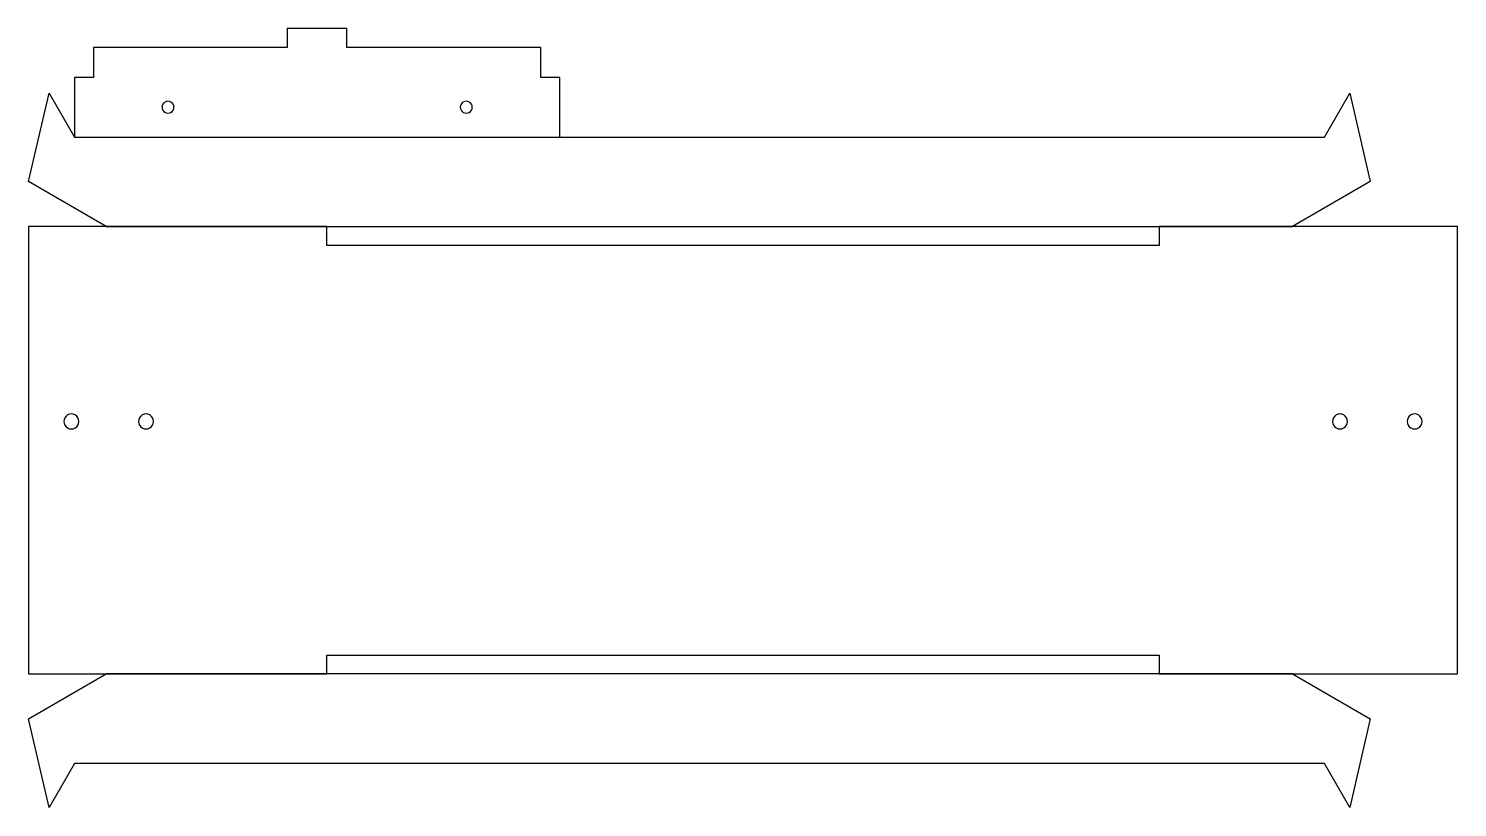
# Model space of a CAD drawing. Extents: x 0 to 479, y 0 to 261.
import ezdxf

# ---------------------------------------------------------------- set-up
doc = ezdxf.new("R2010")
doc.units = 0
doc.layers.get('0').update_dxf_attribs({"linetype": 'CONTINUOUS'})

msp = doc.modelspace()

# ---------------------------------------------------------------- linework, layer by layer
at = {"color": 7}
for points in [[(86.856491, 261.201165), (86.856491, 254.851165)], [(106.856477, 261.201165), (86.856491, 261.201165)], [(106.856477, 254.851165), (106.856477, 261.201165)], [(21.856435, 254.851165), (21.856435, 244.851158)], [(86.856491, 254.851165), (21.856435, 254.851165)], [(171.856532, 254.851165), (106.856477, 254.851165)], [(171.856532, 244.851158), (171.856532, 254.851165)], [(21.856435, 244.851158), (15.506647, 244.851158)], [(15.506647, 244.851158), (15.506647, 224.851172)], [(178.206585, 244.851158), (171.856532, 244.851158)], [(178.206585, 224.851172), (178.206585, 244.851158)], [(26.187321, 194.851179), (0.120782, 209.900732), (7.002013, 239.581611), (15.506647, 224.851172), (434.506555, 224.851172)], [(434.506555, 224.851172), (443.01119, 239.581611), (449.89242, 209.900732), (423.825882, 194.851179)], [(15.506647, 224.851172), (178.206585, 224.851172)], [(0.120782, 194.851179), (0.120782, 44.851169)], [(100.120688, 194.851179), (0.120782, 194.851179)], [(26.187321, 194.851179), (423.825882, 194.851179)], [(100.120688, 188.501179), (100.120688, 194.851179)], [(379.120717, 194.851179), (379.120717, 188.501179)], [(479.120623, 194.851179), (379.120717, 194.851179)], [(479.120623, 44.851169), (479.120623, 194.851179)], [(379.120717, 188.501179), (100.120688, 188.501179)], [(100.120688, 51.201169), (379.120717, 51.201169)], [(100.120688, 44.851169), (100.120688, 51.201169)], [(379.120717, 51.201169), (379.120717, 44.851169)], [(15.506647, 14.851171), (7.002013, 0.120727), (0.120782, 29.8016), (26.187321, 44.851169)], [(0.120782, 44.851169), (100.120688, 44.851169)], [(423.825882, 44.851169), (26.187321, 44.851169)], [(379.120717, 44.851169), (479.120623, 44.851169)], [(423.825882, 44.851169), (449.89242, 29.8016), (443.01119, 0.120727), (434.506555, 14.851171)], [(434.506555, 14.851171), (15.506647, 14.851171)]]:
    msp.add_lwpolyline(points, dxfattribs=at)
for points in [[(48.85653, 234.851178)], [(148.856541, 234.851178)], [(16.970666, 129.501159)], [(41.970669, 129.501159)], [(442.270674, 129.501159)], [(467.270677, 129.501159)]]:
    msp.add_lwpolyline(points, close=True, dxfattribs=at)
for points in [[(45.855867, 236.585146), (45.236727, 236.227369), (44.85571, 235.566257), (44.856532, 234.851178)], [(44.856532, 234.851178), (44.85571, 234.1361), (45.236727, 233.474987), (45.855867, 233.117211)], [(47.857195, 236.585146), (47.238055, 236.942923), (46.475007, 236.942923), (45.855867, 236.585146)], [(48.85653, 234.851178), (48.857352, 235.566257), (48.476334, 236.227369), (47.857195, 236.585146)], [(47.857195, 233.117211), (48.476334, 233.474987), (48.857352, 234.1361), (48.85653, 234.851178)], [(145.855879, 236.585146), (145.236739, 236.227369), (144.855721, 235.566257), (144.856544, 234.851178)], [(144.856544, 234.851178), (144.855721, 234.1361), (145.236739, 233.474987), (145.855879, 233.117211)], [(147.857207, 236.585146), (147.238067, 236.942923), (146.475018, 236.942923), (145.855879, 236.585146)], [(148.856541, 234.851178), (148.857364, 235.566257), (148.476346, 236.227369), (147.857207, 236.585146)], [(147.857207, 233.117211), (148.476346, 233.474987), (148.857364, 234.1361), (148.856541, 234.851178)], [(45.855867, 233.117211), (46.475007, 232.759434), (47.238055, 232.759434), (47.857195, 233.117211)], [(145.855879, 233.117211), (146.475018, 232.759434), (147.238067, 232.759434), (147.857207, 233.117211)], [(13.219224, 131.6704), (12.444986, 131.222703), (11.968882, 130.395516), (11.970676, 129.501159)], [(11.970676, 129.501159), (11.968882, 128.606803), (12.444986, 127.779615), (13.219224, 127.331918)], [(15.722118, 131.6704), (14.94788, 132.118097), (13.993462, 132.118097), (13.219224, 131.6704)], [(16.970666, 129.501159), (16.97246, 130.395516), (16.496356, 131.222703), (15.722118, 131.6704)], [(15.722118, 127.331918), (16.496356, 127.779615), (16.97246, 128.606803), (16.970666, 129.501159)], [(38.219227, 131.6704), (37.444989, 131.222703), (36.968885, 130.395516), (36.970679, 129.501159)], [(36.970679, 129.501159), (36.968885, 128.606803), (37.444989, 127.779615), (38.219227, 127.331918)], [(40.722121, 131.6704), (39.947883, 132.118097), (38.993465, 132.118097), (38.219227, 131.6704)], [(41.970669, 129.501159), (41.972463, 130.395516), (41.496359, 131.222703), (40.722121, 131.6704)], [(40.722121, 127.331918), (41.496359, 127.779615), (41.972463, 128.606803), (41.970669, 129.501159)], [(438.519232, 131.6704), (437.744994, 131.222703), (437.26889, 130.395516), (437.270684, 129.501159)], [(437.270684, 129.501159), (437.26889, 128.606803), (437.744994, 127.779615), (438.519232, 127.331918)], [(441.022126, 131.6704), (440.247888, 132.118097), (439.29347, 132.118097), (438.519232, 131.6704)], [(442.270674, 129.501159), (442.272467, 130.395516), (441.796364, 131.222703), (441.022126, 131.6704)], [(441.022126, 127.331918), (441.796364, 127.779615), (442.272467, 128.606803), (442.270674, 129.501159)], [(463.519235, 131.6704), (462.744997, 131.222703), (462.268893, 130.395516), (462.270687, 129.501159)], [(462.270687, 129.501159), (462.268893, 128.606803), (462.744997, 127.779615), (463.519235, 127.331918)], [(466.022129, 131.6704), (465.247891, 132.118097), (464.293472, 132.118097), (463.519235, 131.6704)], [(467.270677, 129.501159), (467.27247, 130.395516), (466.796367, 131.222703), (466.022129, 131.6704)], [(466.022129, 127.331918), (466.796367, 127.779615), (467.27247, 128.606803), (467.270677, 129.501159)], [(13.219224, 127.331918), (13.993462, 126.884221), (14.94788, 126.884221), (15.722118, 127.331918)], [(38.219227, 127.331918), (38.993465, 126.884221), (39.947883, 126.884221), (40.722121, 127.331918)], [(438.519232, 127.331918), (439.29347, 126.884221), (440.247888, 126.884221), (441.022126, 127.331918)], [(463.519235, 127.331918), (464.293472, 126.884221), (465.247891, 126.884221), (466.022129, 127.331918)]]:
    msp.add_open_spline(points, degree=3, dxfattribs=at)

doc.saveas('drawing.dxf')
